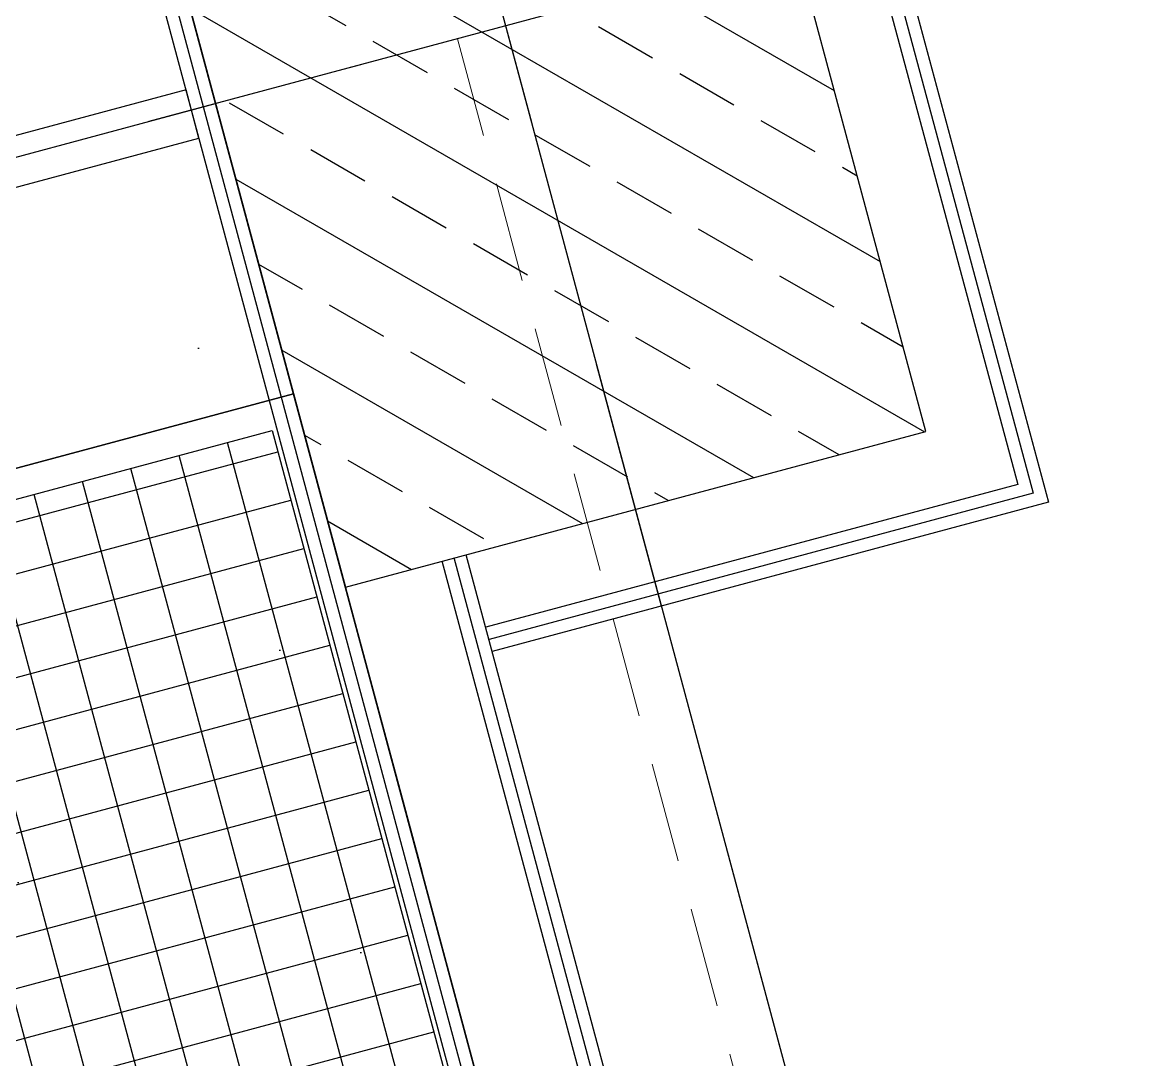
# Model space of a CAD drawing. Header units: centimetres. Extents: x 405564 to 502064, y 46284 to 60634.
# Drawn here: x 461577.9 to 461690.2, y 48657.6 to 48761.2 of the extents above; entities that cross this region are included whole.
import ezdxf
from ezdxf.xclip import XClip

# ---------------------------------------------------------------- set-up
doc = ezdxf.new("R2010")
doc.units = ezdxf.units.CM
doc.header["$XCLIPFRAME"] = 0
for name, pattern in [('CENTER', [2, 1.25, -0.25, 0.25, -0.25]), ('CT_kesik01', [0.15, 0.1, -0.05]), ('DASHED2', [9.525, 6.35, -3.175])]:
    doc.linetypes.add(name, pattern=pattern)
doc.layers.get('0').update_dxf_attribs({"color": 8, "lineweight": 9})
for name, color, linetype in [('-SISMIK TEMEL', 8, 'Continuous'), ('-SISMIK TEMEL IZGARA', 8, 'Continuous'), ('AS_DUV', 8, 'Continuous'), ('AS_PYZ_BINA', 8, 'Continuous'), ('AS_TAV', 8, 'Continuous'), ('KORKULUK', 8, 'Continuous')]:
    doc.layers.add(name, color=color, linetype=linetype)
doc.layers.add('0-KRCN-MİMARİ-220526', color=8, linetype='Continuous', lineweight=9)
doc.layers.add('Hidden_[Gizli]', color=8, linetype='CT_kesik01', lineweight=9)

# ---------------------------------------------------------------- blocks, each defined once
blk = doc.blocks.new('A$Cbf573e9b')
at = {"layer": 'AS_PYZ_BINA'}
h = blk.add_hatch(dxfattribs=at)
h.set_pattern_fill('ANSI33', color=256, scale=50)
h.set_pattern_definition([(45, (452585.078, -364295.793), (-8.83883476, 8.83883476), []), (45, (452593.917, -364295.793), (-8.83883476, 8.83883476), [6.25, -3.125])])
h.paths.add_polyline_path([(-50, 3220), (30, 3220), (30, 3280), (-50, 3280)])
at = {"layer": 'AS_PYZ_BINA', "linetype": 'CENTER', "ltscale": 100}
blk.add_line((0, -638.11), (0, 5016.95), dxfattribs=at)
blk.add_line((0, -638.11), (0, 5016.95), dxfattribs=at)
at = {"layer": 'AS_PYZ_BINA'}
blk.add_lwpolyline([(-50, 3220), (30, 3220), (30, 3280), (-50, 3280)], close=True, dxfattribs=at)
at = {"layer": 'AS_PYZ_BINA', "ltscale": 100}
blk.add_lwpolyline([(-1410, 3250), (501.91, 3250)], dxfattribs=at)
at = {"layer": 'AS_PYZ_BINA', "linetype": 'CENTER', "ltscale": 100}
blk.add_lwpolyline([(-1410, 3250), (501.91, 3250)], dxfattribs=at)
blk = doc.blocks.new('zeminkat_planı')
at = {"layer": 'AS_PYZ_BINA'}
for points in [[(-362.5, 3042.5), (-362.5, 3270), (-362.5, 3270), (-362.5, 3282.5), (12.1, 3282.5)], [(-361.25, 3042.5), (-361.25, 3271.25), (-361.25, 3271.25), (-361.25, 3281.25), (12.1, 3281.25)], [(-360, 3042.5), (-360, 3272.5), (-360, 3272.5), (-360, 3280), (12.1, 3280)], [(-350, 3042.5), (-350, 3270), (-50, 3270)], [(-348.75, 3042.5), (-348.75, 3268.75), (-50, 3268.75)], [(-347.5, 3042.5), (-347.5, 3267.5), (-50, 3267.5)], [(18, 3210.03), (-60, 3210), (-60, 3267.5)], [(18, 3211.28), (-58.75, 3211.25), (-58.75, 3267.5)], [(18, 3212.53), (-57.5, 3212.5), (-57.5, 3267.5)]]:
    blk.add_lwpolyline(points, dxfattribs=at)
blk.add_blockref('A$Cbf573e9b', (0, 0))
blk = doc.blocks.new('vinç_alanları')
at = {"layer": 'AS_PYZ_BINA', "linetype": 'DASHED2', "ltscale": 100}
h = blk.add_hatch(dxfattribs=at)
h.set_pattern_fill('DOTS', color=256, scale=500)
h.set_pattern_definition([(0, (444815.903, -368790.316), (15.625, 31.25), [0, -31.25])])
h.paths.add_polyline_path([(-1080, 3970), (0, 3970), (0, 3280), (-1080, 3280)])
at = {"layer": 'AS_PYZ_BINA', "linetype": 'DASHED2', "ltscale": 5}
blk.add_lwpolyline([(-1080, 3970), (0, 3970), (0, 3280), (-1080, 3280)], close=True, dxfattribs=at)
blk = doc.blocks.new('sismik temel boslugu pl')
at = {"layer": 'AS_TAV'}
h = blk.add_hatch(dxfattribs=at)
h.set_pattern_fill('ANSI37', color=252, scale=40, angle=45)
h.set_pattern_definition([(90, (119866.949, -315233.006), (-5, 2e-16), []), (180, (119866.949, -315233.006), (-4e-16, -5), [])])
h.paths.add_polyline_path([(-230, -112), (327, -112), (327, -28), (-230, -28)])
at = {"layer": '-SISMIK TEMEL'}
blk.add_lwpolyline([(330, -655), (330, -25), (-330, -25), (-330, -655), (330, -655)], dxfattribs=at)
at = {"layer": '-SISMIK TEMEL IZGARA'}
for points in [[(330, -655), (-330, -655), (-330, -647.5), (-330, -25), (330, -25), (330, -115), (-230, -115), (-230, -565), (330, -565)], [(327, -652), (-327, -652), (-327, -647.5), (-327, -28), (327, -28), (327, -112), (-233, -112), (-233, -568), (327, -568)]]:
    blk.add_lwpolyline(points, close=True, dxfattribs=at)
at = {"layer": 'Hidden_[Gizli]', "ltscale": 100}
for points in [[(355, 5), (355, -680), (-355, -680), (-355, 5)], [(330, -25), (-330, -25), (-330, -655), (330, -655)]]:
    blk.add_lwpolyline(points, close=True, dxfattribs=at)
blk = doc.blocks.new('A$C85dec720')
ref = blk.add_blockref('zeminkat_planı', (7059, 383))
XClip(ref).set_block_clipping_path([(-9126.4697968782, -1655.3396659539), (1140.0000000002, 6527.619333315)])
at = {"layer": 'AS_PYZ_BINA'}
blk.add_lwpolyline([(7061.1, 3665.5), (7061.1, 4350.5), (7056.1, 4350.5), (7056.1, 3665.5)], close=True, dxfattribs=at)
blk.add_blockref('vinç_alanları', (7059, 383))
at = {"layer": 'KORKULUK', "rotation": 270}
blk.add_blockref('sismik temel boslugu pl', (7054, 3993), dxfattribs=at)
blk = doc.blocks.new('A$C6A10300A')
at = {"layer": 'AS_DUV'}
ref = blk.add_blockref('A$C85dec720', (28900.96, -17748.98), dxfattribs=dict(at, rotation=105.0255580063709))
XClip(ref).set_block_clipping_path([(6220.3367769278, 6783.7313721173), (4126.4071464743, -1017.0000000052), (7354.8298234051, -1883.5969356479), (9448.7594538586, 5917.1344364745)])

msp = doc.modelspace()

# ---------------------------------------------------------------- block references
at = {"layer": '0-KRCN-MİMARİ-220526'}
msp.add_blockref('A$C6A10300A', (438064.07, 60634.02), dxfattribs=at)

doc.saveas('drawing.dxf')
